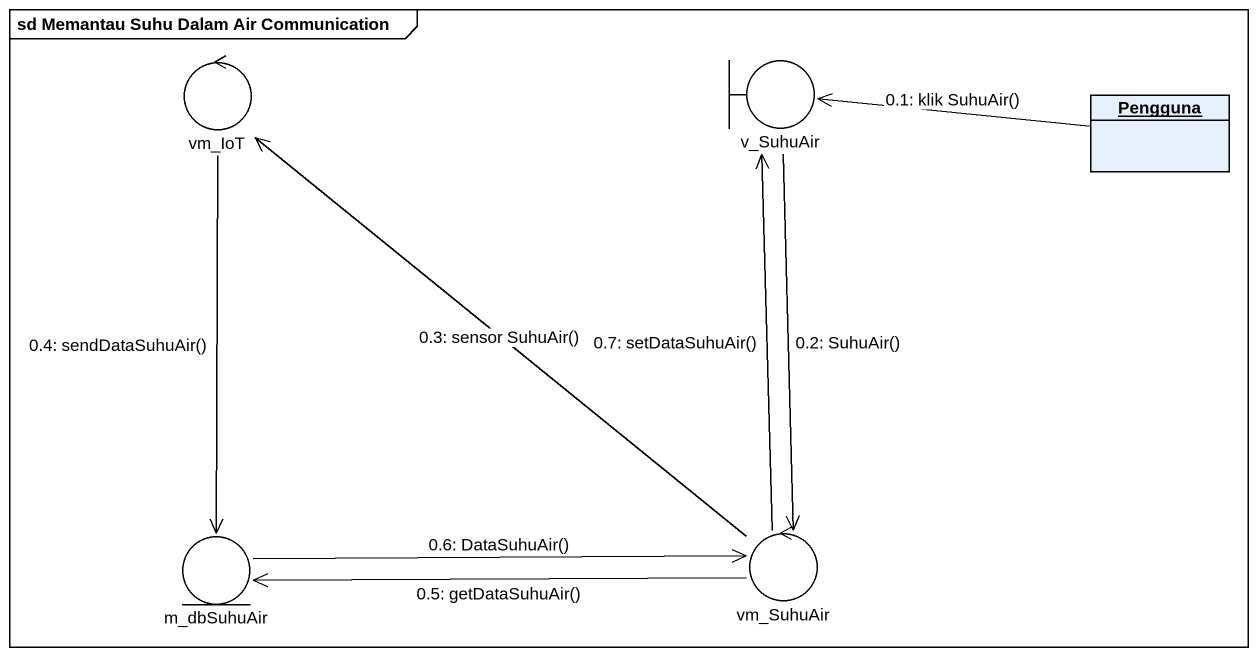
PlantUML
@startuml
mainframe sd Memantau Suhu Dalam Air Communication
allowmixing
hide circle
hide empty members
control vm_IoT
boundary v_SuhuAir
object Pengguna
entity m_dbSuhuAir
control vm_SuhuAir
Pengguna -left-> v_SuhuAir : 0.1: klik SuhuAir()
v_SuhuAir --> vm_SuhuAir : 0.2: SuhuAir()
vm_SuhuAir -up-> vm_IoT : 0.3: sensor SuhuAir()
vm_IoT --> m_dbSuhuAir : 0.4: sendDataSuhuAir()
vm_SuhuAir -left-> m_dbSuhuAir : 0.5: getDataSuhuAir()
m_dbSuhuAir -right-> vm_SuhuAir : 0.6: DataSuhuAir()
vm_SuhuAir -up-> v_SuhuAir : 0.7: setDataSuhuAir()
@enduml
